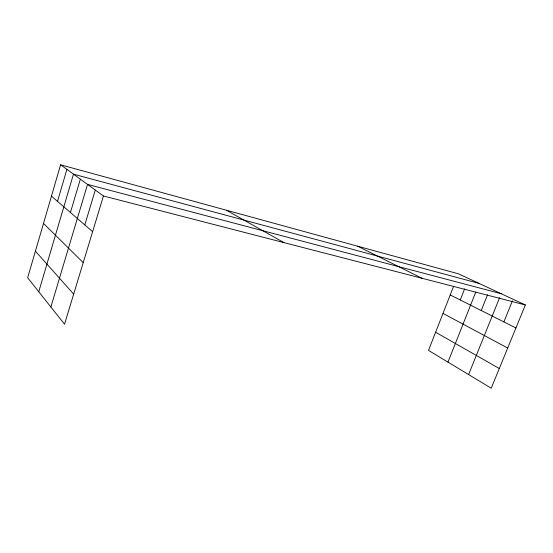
<?xml version="1.0" encoding="UTF-8"?>
<svg xmlns="http://www.w3.org/2000/svg" width="553" height="553" viewBox="0 0 553 553"><rect width="100%" height="100%" fill="white"/><g stroke="black" fill="none" stroke-linecap="round" stroke-linejoin="round"><path stroke-width="0.83" d="M60.602 164.794L27.65 277.779L64.535 324.21L103.452 195.983L60.602 164.794L458.485 273.825L525.35 304.966L491.23 388.206L428.513 350.388L453.584 286.336M57.512 201.368L66.899 169.377M38.758 291.763L73.473 174.16L479.202 283.468M70.438 212.518L80.344 179.165M50.869 307.005L87.533 184.398L501.205 293.719M84.803 224.905L95.303 190.045M460.248 299.982L464.624 288.88M447.971 362.118L475.815 291.998M481.228 310.523L487.518 294.804M468.605 374.568L499.601 297.701M503.873 321.901L512.444 300.811M103.452 195.983L525.35 304.966M357.639 246.189L421.953 278.256M450.218 294.943L515.928 327.957M442.994 313.399L507.695 348.031M226.426 210.23L283.889 242.594M435.612 332.249L499.297 368.512M51.457 196.142L92.627 231.659M43.5 223.426L83.227 262.64M35.406 251.18L73.673 294.106"/></g></svg>
